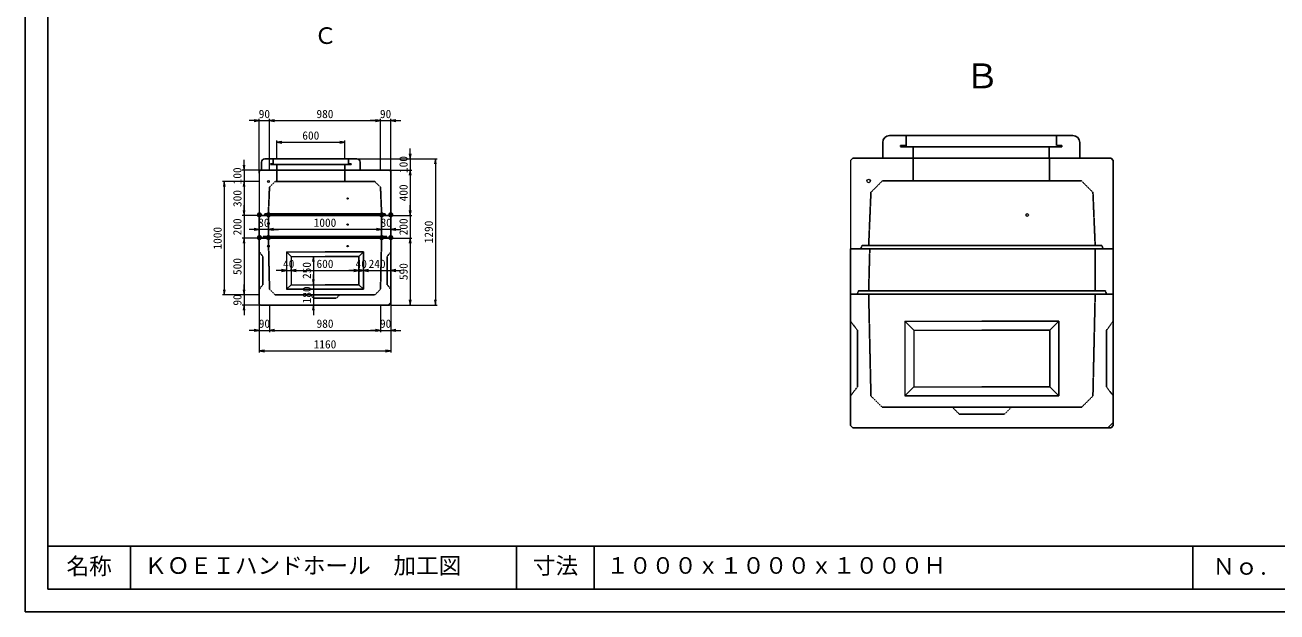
# Model space of a CAD drawing. Units: millimetres, scale not verified. Extents: x -420 to 421, y -297 to 297.
# Drawn here: x -420 to 132, y -297 to -38 of the extents above; entities that cross this region are included whole.
import ezdxf
from ezdxf.enums import TextEntityAlignment as Align

# ---------------------------------------------------------------- set-up
doc = ezdxf.new("R2010")
doc.units = ezdxf.units.MM
doc.linetypes.add('USER2', pattern=[4.7625, 3.175, -1.5875])
doc.layers.add('0-0', color=7, linetype='Continuous')
for name, color, linetype, lineweight in [('0-1_0', 9, 'Continuous', 25), ('0-2_dims', 7, 'Continuous', 18), ('0-3_pen1実線', 4, 'Continuous', 13), ('0-4_pen2実線', 3, 'Continuous', 13), ('0-5_pen3実線', 7, 'Continuous', 25), ('0-6_pen4実線', 7, 'Continuous', 25), ('0-7_pen2破線', 3, 'USER2', 25), ('0-9_draw', 7, 'Continuous', 13), ('0-A_鉄筋１', 7, 'Continuous', 13)]:
    doc.layers.add(name, color=color, linetype=linetype, lineweight=lineweight)
doc.styles.add('ＭＳ ゴシック', font='')
doc.styles.get('ＭＳ ゴシック').set_extended_font_data('MS Gothic')

# ---------------------------------------------------------------- blocks, each defined once
blk = doc.blocks.new('部分図 1')
at = {"layer": '0-1_0'}
blk.add_lwpolyline([(0, 0), (16824, 0), (16824, 11878), (0, 11878)], close=True, dxfattribs=at)
at = {"layer": '0-2_dims'}
for p, q in [((2223.5, 3998.8), (2223.5, 4160.3)), ((2223.5, 4145.3), (2823.5, 4145.3)), ((2823.5, 3998.8), (2823.5, 4160.3)), ((1933.5, 3898.3), (1933.5, 3988.3)), ((2929, 3998.3), (3415.5, 3998.3)), ((2959, 3998.3), (3638.5, 3998.3)), ((3400.5, 3998.3), (3400.5, 4088.3)), ((3400.5, 3998.3), (3400.5, 3898.3)), ((3623.5, 3998.3), (3623.5, 2708.3)), ((2118, 3898.3), (1918.5, 3898.3)), ((1933.5, 3898.3), (1933.5, 3798.3)), ((3219, 3898.3), (3415.5, 3898.3)), ((3219, 3898.3), (3415.5, 3898.3)), ((3400.5, 3898.3), (3400.5, 3808.3)), ((3400.5, 3898.3), (3400.5, 3498.3)), ((2067.5, 3798.3), (1743.5, 3798.3)), ((1758.5, 3798.3), (1758.5, 2798.3)), ((2068, 3798.3), (1918.5, 3798.3)), ((2068, 3798.3), (1918.5, 3798.3)), ((1933.5, 3798.3), (1933.5, 3708.3)), ((1933.5, 3798.3), (1933.5, 3498.3)), ((1933.5, 3498.3), (1933.5, 3588.3)), ((3400.5, 3498.3), (3400.5, 3588.3)), ((2068, 3498.3), (1918.5, 3498.3)), ((2068, 3498.3), (1918.5, 3498.3)), ((1933.5, 3498.3), (1933.5, 3298.3)), ((3229, 3498.3), (3415.5, 3498.3)), ((3229, 3498.3), (3415.5, 3498.3)), ((3400.5, 3498.3), (3400.5, 3298.3)), ((2068.6, 3376), (1978.6, 3376)), ((2068.6, 3296.72), (2068.6, 3391)), ((2148.6, 3376), (2068.6, 3376)), ((2148.6, 3298.5), (2148.6, 3391)), ((2148.6, 3298.5), (2148.6, 3391)), ((3148.6, 3376), (2148.6, 3376)), ((2148.6, 3376), (2238.6, 3376)), ((3148.6, 3376), (3058.6, 3376)), ((3148.6, 3298.5), (3148.6, 3391)), ((3148.6, 3298.5), (3148.6, 3391)), ((3228.6, 3376), (3148.6, 3376)), ((3228.6, 3298.5), (3228.6, 3391)), ((3228.6, 3376), (3318.6, 3376)), ((2068, 3298.3), (1918.5, 3298.3)), ((2067.5, 3298.3), (1918.5, 3298.3)), ((1933.5, 3298.3), (1933.5, 2798.3)), ((1933.5, 3298.3), (1933.5, 3208.3)), ((3229, 3298.3), (3415.5, 3298.3)), ((3229.5, 3298.3), (3415.5, 3298.3)), ((3400.5, 3298.3), (3400.5, 2708.3)), ((3400.5, 3298.3), (3400.5, 3208.3)), ((2519.1, 3138), (2561.6, 3138)), ((2546.6, 3138), (2546.6, 2888)), ((2308.6, 3013), (2218.6, 3013)), ((2308.6, 3013), (2308.6, 3028)), ((2308.6, 3013), (2348.6, 3013)), ((2348.6, 3013), (2348.6, 3028)), ((2348.6, 3013), (2348.6, 3028)), ((2348.6, 3013), (2438.6, 3013)), ((2348.6, 3013), (2948.6, 3013)), ((2948.6, 3013), (2858.6, 3013)), ((2988.6, 3013), (2898.6, 3013)), ((2948.6, 3013), (2948.6, 3028)), ((2948.6, 3013), (2948.6, 3028)), ((2948.6, 3013), (2988.6, 3013)), ((2988.6, 3013), (2988.6, 3028)), ((2988.6, 3013), (2988.6, 3028)), ((2988.6, 3013), (3078.6, 3013)), ((2988.6, 3013), (3228.6, 3013)), ((3228.6, 3013), (3228.6, 3028)), ((3228.6, 3013), (3318.6, 3013)), ((1933.5, 2798.3), (1933.5, 2888.3)), ((2546.6, 2888), (2546.6, 2978)), ((2546.6, 2888), (2561.6, 2888)), ((2546.6, 2888), (2561.6, 2888)), ((2546.6, 2888), (2546.6, 2708)), ((2067.5, 2798.3), (1743.5, 2798.3)), ((2068, 2798.3), (1918.5, 2798.3)), ((2068, 2798.3), (1918.5, 2798.3)), ((1933.5, 2798.3), (1933.5, 2708.3)), ((2078, 2708.3), (1918.5, 2708.3)), ((1933.5, 2708.3), (1933.5, 2618.3)), ((2068.6, 2737.3), (2068.6, 2470)), ((2158.9, 2701.3), (2158.9, 2470)), ((2158.9, 2700.8), (2158.9, 2470)), ((2546.6, 2708), (2561.6, 2708)), ((2546.6, 2708), (2546.6, 2618)), ((3139.1, 2707.5), (3139.1, 2470)), ((3139.1, 2707.5), (3139.1, 2470)), ((3228.6, 2746.9), (3228.6, 2470)), ((3239, 2708.3), (3415.5, 2708.3)), ((3239.5, 2708.3), (3638.5, 2708.3)), ((2068.6, 2644.5), (2068.6, 2288)), ((3228.6, 2644.5), (3228.6, 2288)), ((2068.6, 2485), (1978.6, 2485)), ((2068.6, 2485), (2158.9, 2485)), ((2158.9, 2485), (2248.9, 2485)), ((2158.9, 2485), (3139.1, 2485)), ((3139.1, 2485), (3049.1, 2485)), ((3139.1, 2485), (3228.6, 2485)), ((3228.6, 2485), (3318.6, 2485)), ((2068.6, 2303), (3228.6, 2303))]:
    blk.add_line(p, q, dxfattribs=at)
for points in [[(2268.5, 4152.8), (2223.5, 4145.3), (2268.5, 4137.8)], [(2778.5, 4137.8), (2823.5, 4145.3), (2778.5, 4152.8)], [(3393, 4043.3), (3400.5, 3998.3), (3408, 4043.3)], [(3631, 3953.3), (3623.5, 3998.3), (3616, 3953.3)], [(1926, 3943.3), (1933.5, 3898.3), (1941, 3943.3)], [(3408, 3853.3), (3400.5, 3898.3), (3393, 3853.3)], [(3408, 3853.3), (3400.5, 3898.3), (3393, 3853.3)], [(1766, 3753.3), (1758.5, 3798.3), (1751, 3753.3)], [(1941, 3753.3), (1933.5, 3798.3), (1926, 3753.3)], [(1941, 3753.3), (1933.5, 3798.3), (1926, 3753.3)], [(1926, 3543.3), (1933.5, 3498.3), (1941, 3543.3)], [(1926, 3543.3), (1933.5, 3498.3), (1941, 3543.3)], [(3393, 3543.3), (3400.5, 3498.3), (3408, 3543.3)], [(3393, 3543.3), (3400.5, 3498.3), (3408, 3543.3)], [(2023.6, 3368.5), (2068.6, 3376), (2023.6, 3383.5)], [(2193.6, 3383.5), (2148.6, 3376), (2193.6, 3368.5)], [(2193.6, 3383.5), (2148.6, 3376), (2193.6, 3368.5)], [(3103.6, 3368.5), (3148.6, 3376), (3103.6, 3383.5)], [(3103.6, 3368.5), (3148.6, 3376), (3103.6, 3383.5)], [(3273.6, 3383.5), (3228.6, 3376), (3273.6, 3368.5)], [(1941, 3253.3), (1933.5, 3298.3), (1926, 3253.3)], [(1941, 3253.3), (1933.5, 3298.3), (1926, 3253.3)], [(3408, 3253.3), (3400.5, 3298.3), (3393, 3253.3)], [(3408, 3253.3), (3400.5, 3298.3), (3393, 3253.3)], [(2554.1, 3093), (2546.6, 3138), (2539.1, 3093)], [(2263.6, 3005.5), (2308.6, 3013), (2263.6, 3020.5)], [(2393.6, 3020.5), (2348.6, 3013), (2393.6, 3005.5)], [(2393.6, 3020.5), (2348.6, 3013), (2393.6, 3005.5)], [(2903.6, 3005.5), (2948.6, 3013), (2903.6, 3020.5)], [(2903.6, 3005.5), (2948.6, 3013), (2903.6, 3020.5)], [(2943.6, 3005.5), (2988.6, 3013), (2943.6, 3020.5)], [(3033.6, 3020.5), (2988.6, 3013), (3033.6, 3005.5)], [(3273.6, 3020.5), (3228.6, 3013), (3273.6, 3005.5)], [(2539.1, 2933), (2546.6, 2888), (2554.1, 2933)], [(2539.1, 2933), (2546.6, 2888), (2554.1, 2933)], [(1751, 2843.3), (1758.5, 2798.3), (1766, 2843.3)], [(1926, 2843.3), (1933.5, 2798.3), (1941, 2843.3)], [(1926, 2843.3), (1933.5, 2798.3), (1941, 2843.3)], [(1941, 2663.3), (1933.5, 2708.3), (1926, 2663.3)], [(2554.1, 2663), (2546.6, 2708), (2539.1, 2663)], [(3393, 2753.3), (3400.5, 2708.3), (3408, 2753.3)], [(3616, 2753.3), (3623.5, 2708.3), (3631, 2753.3)], [(2023.6, 2477.5), (2068.6, 2485), (2023.6, 2492.5)], [(2203.9, 2492.5), (2158.9, 2485), (2203.9, 2477.5)], [(2203.9, 2492.5), (2158.9, 2485), (2203.9, 2477.5)], [(3094.1, 2477.5), (3139.1, 2485), (3094.1, 2492.5)], [(3094.1, 2477.5), (3139.1, 2485), (3094.1, 2492.5)], [(3273.6, 2492.5), (3228.6, 2485), (3273.6, 2477.5)], [(2113.6, 2310.5), (2068.6, 2303), (2113.6, 2295.5)], [(3183.6, 2295.5), (3228.6, 2303), (3183.6, 2310.5)]]:
    blk.add_lwpolyline(points, dxfattribs=at)
at = {"layer": '0-3_pen1実線'}
for p, q in [((9042.96, 4097.02), (9048.92, 4102.98)), ((2823.5, 3945.32), (2826.48, 3948.3)), ((3205.15, 2708), (3228.6, 2731.45)), ((9562, 1626), (9608.9, 1672.9))]:
    blk.add_line(p, q, dxfattribs=at)
at = {"layer": '0-4_pen2実線'}
for p, q in [((9154.96, 4114.98), (9154.96, 4102.98)), ((2879.5, 3954.3), (2879.5, 3948.3))]:
    blk.add_line(p, q, dxfattribs=at)
for centre, radius in [((2148.5, 3798.3), 8), ((7448.9, 3802.98), 16), ((2848.5, 3648.3), 6), ((2148.5, 3428.3), 8), ((8848.9, 3502.98), 12), ((2848.5, 3418.3), 6)]:
    blk.add_circle(centre, radius, dxfattribs=at)
at = {"layer": '0-4_pen2実線', "color": 7}
for centre, radius in [((2148.6, 3228), 8), ((2848.6, 3228), 6)]:
    blk.add_circle(centre, radius, dxfattribs=at)
at = {"layer": '0-5_pen3実線'}
for p, q in [((7632.96, 4202.98), (9252.96, 4202.98)), ((7572.96, 4142.98), (7572.96, 4002.98)), ((9312.96, 4142.98), (9312.96, 4002.98)), ((2118.5, 3998.3), (2928.5, 3998.3)), ((9588.9, 4002.98), (7308.9, 4002.98)), ((9608.9, 3982.98), (9588.9, 4002.98)), ((9608.9, 3202.97), (9608.9, 3982.98)), ((3218.5, 3898.3), (2078.5, 3898.3)), ((2088.5, 3968.3), (2088.5, 3898.3)), ((2958.5, 3968.3), (2958.5, 3898.3)), ((3228.5, 3888.3), (3218.5, 3898.3)), ((3228.5, 3498.3), (3228.5, 3888.3)), ((2068.5, 3498.3), (2068.5, 3298.3)), ((3228.5, 3498.3), (2068.5, 3498.3)), ((3228.5, 3498.3), (3228.5, 3298.3)), ((2068.5, 3298.3), (3228.5, 3298.3)), ((3228.6, 2718), (3228.6, 3298)), ((2648.6, 3178), (2988.6, 3178)), ((2988.6, 3178), (2948.6, 3138)), ((2988.6, 3178), (2988.6, 2848)), ((7288.9, 3204.97), (7288.9, 2804.97)), ((9608.9, 3202.97), (7288.9, 3202.97)), ((9608.9, 3202.97), (9608.9, 2804.97)), ((2648.6, 2888), (2948.6, 2888)), ((2948.6, 2888), (2988.6, 2848)), ((2308.6, 2848), (2988.6, 2848)), ((7288.9, 2804.97), (9608.9, 2804.97)), ((9608.9, 1646), (9608.9, 2806)), ((2078.6, 2708), (3218.6, 2708)), ((3228.6, 2718), (3218.6, 2708)), ((8448.9, 2566), (9128.9, 2566)), ((9128.9, 2566), (9048.9, 2486)), ((9128.9, 2566), (9128.9, 1906)), ((7768.9, 1906), (9128.9, 1906)), ((8448.9, 1986), (9048.9, 1986)), ((9048.9, 1986), (9128.9, 1906)), ((7308.9, 1626), (9588.9, 1626)), ((9608.9, 1646), (9588.9, 1626)), ((931, 580), (931, 200)), ((5025, 580), (5025, 200))]:
    blk.add_line(p, q, dxfattribs=at)
for points in [[(2068.6, 3298), (2068.6, 2718), (2078.6, 2708)], [(2648.6, 3138), (2948.6, 3138), (2948.6, 2888)], [(7288.9, 2806), (7288.9, 1646), (7308.9, 1626)], [(8448.9, 2486), (9048.9, 2486), (9048.9, 1986)]]:
    blk.add_lwpolyline(points, dxfattribs=at)
for centre, radius, start, end in [((7632.96, 4142.98), 60, 90, 180), ((9252.96, 4142.98), 60, 0, 90), ((2118.5, 3968.3), 30, 90, 180), ((2928.5, 3968.3), 30, 0, 90)]:
    blk.add_arc(centre, radius, start, end, dxfattribs=at)
at = {"layer": '0-6_pen4実線'}
for p, q in [((200, 580), (16610, 580)), ((4340.3, 580), (4340.3, 200)), ((10312, 580), (10312, 200))]:
    blk.add_line(p, q, dxfattribs=at)
blk.add_lwpolyline([(200, 200), (16610, 200), (16610, 11452), (200, 11452)], close=True, dxfattribs=at)
at = {"layer": '0-7_pen2破線'}
for p, q in [((7778.96, 4202.98), (7778.96, 4102.98)), ((9106.96, 4202.98), (9106.96, 4114.98)), ((7730.96, 4114.98), (7778.96, 4114.98)), ((7730.96, 4114.98), (7730.96, 4102.98)), ((7730.96, 4102.98), (9042.96, 4102.97)), ((7842.96, 4102.98), (7842.96, 4002.98)), ((9154.96, 4102.98), (9042.96, 4102.98)), ((9042.96, 4102.97), (9042.96, 4002.98)), ((9154.96, 4114.98), (9106.96, 4114.98)), ((2191.5, 3998.3), (2191.5, 3948.3)), ((2855.5, 3998.3), (2855.5, 3954.3)), ((7842.9, 4002.98), (7842.9, 3802.98)), ((9044.9, 4002.98), (9044.9, 3802.98)), ((2167.5, 3954.3), (2191.5, 3954.3)), ((2167.5, 3954.3), (2167.5, 3948.3)), ((2167.5, 3948.3), (2823.5, 3948.3)), ((2223.5, 3948.3), (2223.5, 3898.3)), ((2223.5, 3898.3), (2223.5, 3798.3)), ((2879.5, 3948.3), (2823.5, 3948.3)), ((2823.5, 3948.3), (2823.5, 3898.3)), ((2823.5, 3898.3), (2823.5, 3798.3)), ((2879.5, 3954.3), (2855.5, 3954.3)), ((2158.5, 3748.3), (2208.5, 3798.3)), ((3088.5, 3798.3), (3138.5, 3748.3)), ((7468.9, 3702.98), (7568.9, 3802.98)), ((9328.9, 3802.97), (9428.9, 3702.97)), ((2158.5, 3748.3), (2148.5, 3513.3)), ((3138.5, 3748.3), (3148.5, 3513.3)), ((7468.9, 3702.97), (7448.9, 3232.97)), ((9428.9, 3702.97), (9448.9, 3232.97)), ((2118.5, 3513.3), (2113.5, 3498.3)), ((2648.5, 3513.3), (2118.5, 3513.3)), ((2148.5, 3498.3), (2148.5, 3313.3)), ((3178.5, 3513.3), (2648.5, 3513.3)), ((3148.5, 3498.3), (3148.5, 3313.3)), ((3178.5, 3513.3), (3183.5, 3498.3)), ((2098.5, 3298.3), (2103.5, 3313.3)), ((2648.5, 3313.3), (2103.5, 3313.3)), ((2158.6, 2848), (2148.6, 3298)), ((3193.5, 3313.3), (2648.5, 3313.3)), ((3148.6, 3298), (3138.6, 2848)), ((3198.5, 3298.3), (3193.5, 3313.3)), ((7388.9, 3232.97), (7378.9, 3202.97)), ((8448.9, 3232.98), (7388.9, 3232.97)), ((9508.9, 3232.98), (8448.9, 3232.98)), ((9508.9, 3232.97), (9518.9, 3202.97)), ((3228.6, 3178), (3198.6, 3138)), ((3198.6, 3138), (3198.6, 2888)), ((7458.7, 3202.97), (7448.9, 2834.97)), ((9448.9, 3202.97), (9448.9, 2834.97)), ((3198.6, 2888), (3228.6, 2848)), ((2208.6, 2798), (2158.6, 2848)), ((2208.6, 2798), (3088.6, 2798)), ((2548.6, 2768), (2518.6, 2798)), ((3138.6, 2848), (3088.6, 2798)), ((7348.9, 2804.97), (7358.9, 2834.97)), ((8448.9, 2834.97), (7358.9, 2834.97)), ((7468.9, 1906), (7448.9, 2806)), ((9538.9, 2834.97), (8448.9, 2834.97)), ((9448.9, 2806), (9428.9, 1906)), ((9548.9, 2804.97), (9538.9, 2834.97)), ((9608.9, 2566), (9548.9, 2486)), ((9548.9, 2486), (9548.9, 1986)), ((7568.9, 1806), (7468.9, 1906)), ((9428.9, 1906), (9328.9, 1806)), ((9548.9, 1986), (9608.9, 1906)), ((7568.9, 1806), (9328.9, 1806)), ((8248.9, 1746), (8188.9, 1806))]:
    blk.add_line(p, q, dxfattribs=at)
for points in [[(3088.5, 3798.3), (2648.5, 3798.3), (2208.5, 3798.3)], [(9328.9, 3802.97), (8448.9, 3802.97), (7568.9, 3802.98)], [(2068.6, 3178), (2098.6, 3138), (2098.6, 2888), (2068.6, 2848)], [(2548.6, 2768), (2748.6, 2768), (2778.6, 2798)], [(7288.9, 2566), (7348.9, 2486), (7348.9, 1986), (7288.9, 1906)], [(8248.9, 1746), (8648.9, 1746), (8708.9, 1806)]]:
    blk.add_lwpolyline(points, dxfattribs=at)
at = {"layer": '0-9_draw'}
for p, q in [((7288.9, 3982.98), (7308.9, 4002.98)), ((7288.9, 3982.97), (7288.9, 3202.97)), ((2068.5, 3888.3), (2078.5, 3898.3)), ((2068.5, 3888.3), (2068.5, 3498.3)), ((2308.6, 3178), (2308.6, 2848)), ((2308.6, 3178), (2348.6, 3138)), ((2308.6, 3178), (2648.6, 3178)), ((2348.6, 3138), (2348.6, 2888)), ((2348.6, 3138), (2648.6, 3138)), ((2348.6, 2888), (2308.6, 2848)), ((2348.6, 2888), (2648.6, 2888)), ((7768.9, 2566), (7768.9, 1906)), ((7768.9, 2566), (7848.9, 2486)), ((7768.9, 2566), (8448.9, 2566)), ((7848.9, 2486), (7848.9, 1986)), ((7848.9, 2486), (8448.9, 2486)), ((7848.9, 1986), (7768.9, 1906)), ((7848.9, 1986), (8448.9, 1986))]:
    blk.add_line(p, q, dxfattribs=at)
at = {"layer": '0-A_鉄筋１'}
for p, q in [((2068.5, 4335.3), (1978.5, 4335.3)), ((2068.5, 3873.1), (2068.5, 4350.3)), ((2068.5, 4335.3), (2158.4, 4335.3)), ((2158.4, 3898.8), (2158.4, 4350.3)), ((2158.4, 3898.8), (2158.4, 4350.3)), ((2158.4, 4335.3), (2248.4, 4335.3)), ((2158.4, 4335.3), (3138.5, 4335.3)), ((3138.5, 4335.3), (3048.5, 4335.3)), ((3138.5, 3898.8), (3138.5, 4350.3)), ((3138.5, 3898.8), (3138.5, 4350.3)), ((3138.5, 4335.3), (3228.5, 4335.3)), ((3228.5, 3848.8), (3228.5, 4350.3)), ((3228.5, 4335.3), (3318.5, 4335.3))]:
    blk.add_line(p, q, dxfattribs=at)
for points in [[(2023.5, 4327.8), (2068.5, 4335.3), (2023.5, 4342.8)], [(2203.4, 4342.8), (2158.4, 4335.3), (2203.4, 4327.8)], [(2203.4, 4342.8), (2158.4, 4335.3), (2203.4, 4327.8)], [(3093.5, 4327.8), (3138.5, 4335.3), (3093.5, 4342.8)], [(3093.5, 4327.8), (3138.5, 4335.3), (3093.5, 4342.8)], [(3273.5, 4342.8), (3228.5, 4335.3), (3273.5, 4327.8)]]:
    blk.add_lwpolyline(points, dxfattribs=at)
at = {"layer": '0-2_dims', "style": 'ＭＳ ゴシック'}
for s, height, p in [('Ｃ', 146.6, (2552.5, 4968.3)), ('Ｂ', 219.9, (8301.21, 4554.4)), ('600', 73.31, (2448.5, 4145.8)), ('●', 36.66, (2043.5, 3473.4)), ('80', 73.31, (2058.6, 3376.5)), ('●', 36.66, (2123.8, 3474.1)), ('1000', 73.31, (2548.6, 3376.5)), ('●', 36.66, (3124, 3473.5)), ('80', 73.31, (3138.6, 3376.5)), ('●', 36.66, (3203.6, 3473.8)), ('●', 36.66, (2043.6, 3272.96)), ('●', 36.66, (2123.6, 3273)), ('●', 36.66, (3123.59, 3272.96)), ('●', 36.66, (3203.6, 3273)), ('40', 73.31, (2278.6, 3013.5)), ('600', 73.31, (2573.6, 3013.5)), ('40', 73.31, (2918.6, 3013.5)), ('240', 73.31, (3033.6, 3013.5)), ('90', 73.31, (2063.75, 2485.5)), ('980', 73.31, (2574, 2485.5)), ('90', 73.31, (3133.85, 2485.5)), ('1160', 73.31, (2548.6, 2303.5))]:
    blk.add_text(s, height=height, dxfattribs=at).set_placement(p, align=Align.BOTTOM_LEFT)
for s, p in [('100', (3400, 3873.3)), ('100', (1933, 3773.3)), ('400', (3400, 3623.3)), ('300', (1933, 3573.3)), ('200', (1933, 3323.3)), ('200', (3400, 3323.3)), ('1290', (3623, 3253.3)), ('1000', (1758, 3198.3)), ('500', (1933, 2973.3)), ('250', (2546.1, 2938)), ('590', (3400, 2928.3)), ('90', (1933, 2703.3)), ('180', (2546.1, 2723))]:
    blk.add_text(s, height=73.31, rotation=90, dxfattribs=at).set_placement(p, align=Align.BOTTOM_LEFT)
at = {"layer": '0-5_pen3実線', "style": 'ＭＳ ゴシック'}
for s, p in [('名称', (366, 287)), ('ＫＯＥＩハンドホール\u3000加工図', (1053, 292)), ('寸法', (4484.2, 291)), ('１０００ｘ１０００ｘ１０００Ｈ', (5132, 293)), ('Ｎｏ.', (10484.7, 284.33))]:
    blk.add_text(s, height=146.6, dxfattribs=at).set_placement(p, align=Align.BOTTOM_LEFT)
at = {"layer": '0-A_鉄筋１', "style": 'ＭＳ ゴシック'}
for s, p in [('90', (2063.45, 4335.8)), ('980', (2573.45, 4335.8)), ('90', (3133.5, 4335.8))]:
    blk.add_text(s, height=73.31, dxfattribs=at).set_placement(p, align=Align.BOTTOM_LEFT)

msp = doc.modelspace()

# ---------------------------------------------------------------- block references
at = {"layer": '0-0', "xscale": 0.05, "yscale": 0.05}
msp.add_blockref('部分図 1', (-420.5, -297), dxfattribs=at)

doc.saveas('drawing.dxf')
